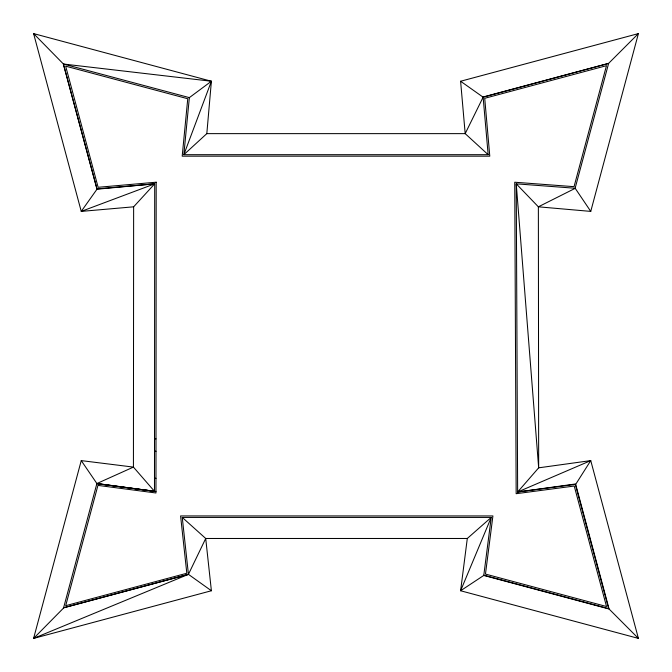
<?xml version="1.0" encoding="UTF-8"?>
<svg xmlns="http://www.w3.org/2000/svg" width="672" height="672" viewBox="0 0 672 672"><rect width="100%" height="100%" fill="white"/><g stroke="black" fill="none" stroke-linecap="round" stroke-linejoin="round"><path stroke-width="1.01" d="M96.835 483.756L154.476 491.291L154.703 183.834L133.636 206.816L133.426 467.099L154.476 491.291L96.894 483.529L81.245 460.606L33.6 638.4L211.394 590.755L205.716 538.474L182.255 517.423L188.437 574.35L211.394 590.755M483.823 575.182L608.63 608.63L575.24 484.008L517.642 492.005L538.667 467.83L590.755 460.606L575.686 484.344L517.642 492.005L516.239 183.834L538.364 206.816L590.755 211.394L638.4 33.6L608.572 63.412L483.118 97.003L488.158 154.686L183.842 154.686L206.816 133.636L211.394 81.245L33.6 33.6L81.245 211.394L133.636 206.816M182.255 517.423L491.224 517.423L467.3 538.474L460.606 590.755L638.4 638.4L590.755 460.606L517.642 492.005M483.773 575.442L491.224 517.423L460.606 590.755L483.773 575.442L609.092 609.017L638.4 638.4M81.245 460.606L133.426 467.099L96.894 483.529L63.521 608.084L33.6 638.4L188.437 574.35L205.716 538.474L467.3 538.474M211.394 81.245L183.842 154.686L189.353 97.625L211.394 81.245L63.445 64.033L33.6 33.6M590.755 211.394L575.165 188.252L516.239 183.834L538.667 467.83L538.364 206.816L575.081 188.395L608.63 63.37L483.126 97.18L465.184 133.636L206.816 133.636M96.986 189.218L81.245 211.394L154.703 183.834L97.003 188.882L63.37 64.008L96.986 189.218L154.703 183.834M488.158 154.686L465.184 133.636L460.606 81.245L638.4 33.6M188.882 97.642L189.353 97.625L63.554 64.058M154.518 438.698L156.005 438.9M154.51 451.105L155.996 451.298M154.484 478.145L155.98 478.346M155.963 491.492L96.894 483.529M460.606 81.245L483.126 97.18M575.686 484.344L609.092 609.017M156.19 182.213L155.963 492.988L97.936 485.394L65.696 605.699L186.824 573.25L180.592 515.936L492.912 515.936L485.461 574.081L606.522 606.522L574.241 486.041L516.163 493.702L514.744 182.23L574.048 186.673L606.472 65.671L484.722 98.297L489.787 156.173L182.196 156.173L187.757 98.742L65.663 66.158L98.12 187.295L156.19 182.213M188.437 574.35L63.37 607.866L188.521 574.333"/></g></svg>
